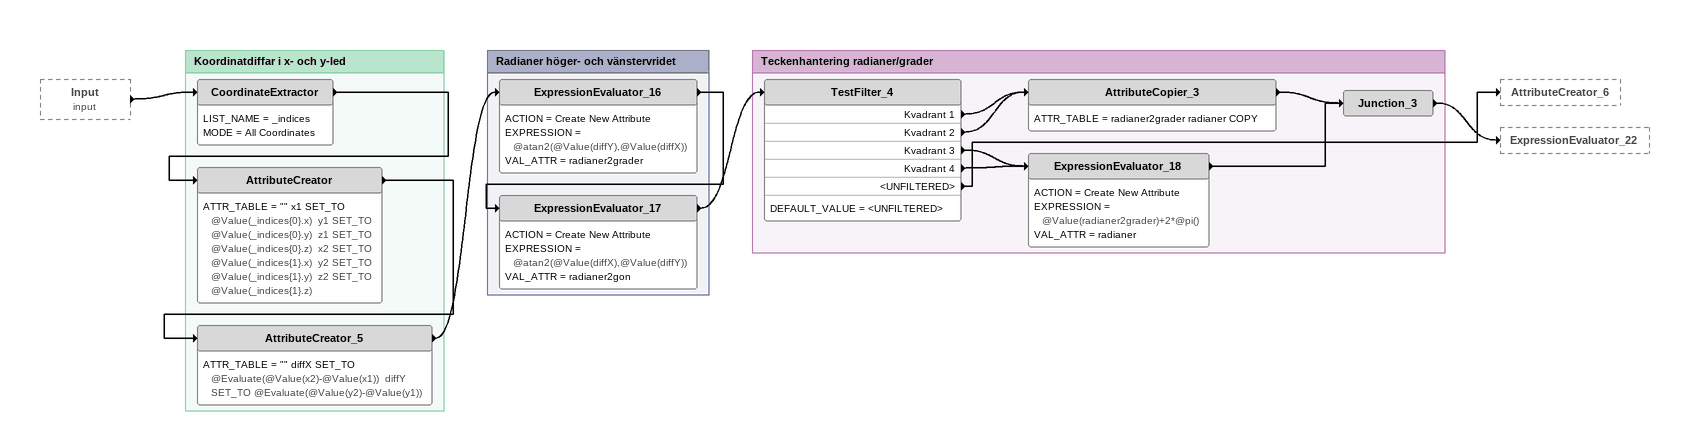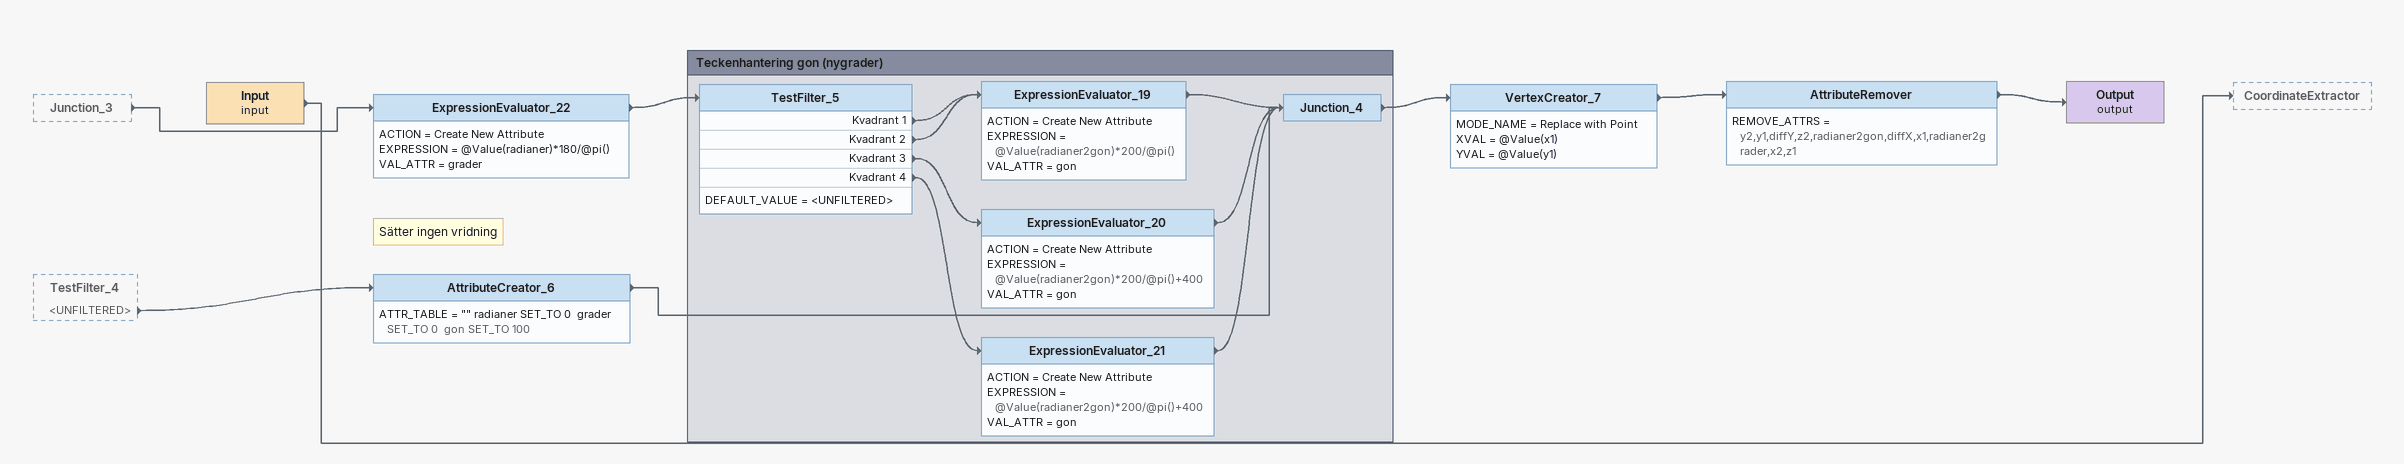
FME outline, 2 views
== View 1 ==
Input (input) [outside]
    -> CoordinateExtractor

Bookmark: Koordinatdiffar i x- och y-led
CoordinateExtractor
    LIST_NAME = _indices
    MODE = All Coordinates
    -> AttributeCreator
AttributeCreator
    ATTR_TABLE = "" x1 SET_TO @Value(_indices{0}.x)  y1 SET_TO @Value(_indices{0}.y)  z1 SET_TO @Value(_indices{0}.z)  x2 SET_TO @Value(_indices{1}.x)  y2 SET_TO @Value(_indices{1}.y)  z2 SET_TO @Value(_indices{1}.z)
    -> AttributeCreator_5
AttributeCreator_5
    ATTR_TABLE = "" diffX SET_TO @Evaluate(@Value(x2)-@Value(x1))  diffY SET_TO @Evaluate(@Value(y2)-@Value(y1))
    -> ExpressionEvaluator_16

Bookmark: Radianer höger- och vänstervridet
ExpressionEvaluator_16
    ACTION = Create New Attribute
    EXPRESSION = @atan2(@Value(diffY),@Value(diffX))
    VAL_ATTR = radianer2grader
    -> ExpressionEvaluator_17
ExpressionEvaluator_17
    ACTION = Create New Attribute
    EXPRESSION = @atan2(@Value(diffX),@Value(diffY))
    VAL_ATTR = radianer2gon
    -> TestFilter_4

Bookmark: Teckenhantering radianer/grader
TestFilter_4
    DEFAULT_VALUE = <UNFILTERED>
    Kvadrant 1 -> AttributeCopier_3
    Kvadrant 2 -> AttributeCopier_3
    Kvadrant 3 -> ExpressionEvaluator_18
    Kvadrant 4 -> ExpressionEvaluator_18
    <UNFILTERED> -> AttributeCreator_6
AttributeCopier_3
    ATTR_TABLE = radianer2grader radianer COPY
    -> Junction_3
ExpressionEvaluator_18
    ACTION = Create New Attribute
    EXPRESSION = @Value(radianer2grader)+2*@pi()
    VAL_ATTR = radianer
    -> Junction_3
Junction_3
    -> ExpressionEvaluator_22

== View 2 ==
Junction_3 [outside]
    -> ExpressionEvaluator_22
TestFilter_4 [outside]
    <UNFILTERED> -> AttributeCreator_6
Input (input)
    -> CoordinateExtractor
ExpressionEvaluator_22
    ACTION = Create New Attribute
    EXPRESSION = @Value(radianer)*180/@pi()
    VAL_ATTR = grader
    -> TestFilter_5
Note: Sätter ingen vridning
AttributeCreator_6
    ATTR_TABLE = "" radianer SET_TO 0  grader SET_TO 0  gon SET_TO 100
    -> Junction_4
VertexCreator_7
    MODE_NAME = Replace with Point
    XVAL = @Value(x1)
    YVAL = @Value(y1)
    -> AttributeRemover
AttributeRemover
    REMOVE_ATTRS = y2,y1,diffY,z2,radianer2gon,diffX,x1,radianer2grader,x2,z1
    -> Output (output)
Output (output)

Bookmark: Teckenhantering gon (nygrader)
TestFilter_5
    DEFAULT_VALUE = <UNFILTERED>
    Kvadrant 1 -> ExpressionEvaluator_19
    Kvadrant 2 -> ExpressionEvaluator_19
    Kvadrant 3 -> ExpressionEvaluator_20
    Kvadrant 4 -> ExpressionEvaluator_21
ExpressionEvaluator_19
    ACTION = Create New Attribute
    EXPRESSION = @Value(radianer2gon)*200/@pi()
    VAL_ATTR = gon
    -> Junction_4
ExpressionEvaluator_20
    ACTION = Create New Attribute
    EXPRESSION = @Value(radianer2gon)*200/@pi()+400
    VAL_ATTR = gon
    -> Junction_4
ExpressionEvaluator_21
    ACTION = Create New Attribute
    EXPRESSION = @Value(radianer2gon)*200/@pi()+400
    VAL_ATTR = gon
    -> Junction_4
Junction_4
    -> VertexCreator_7
